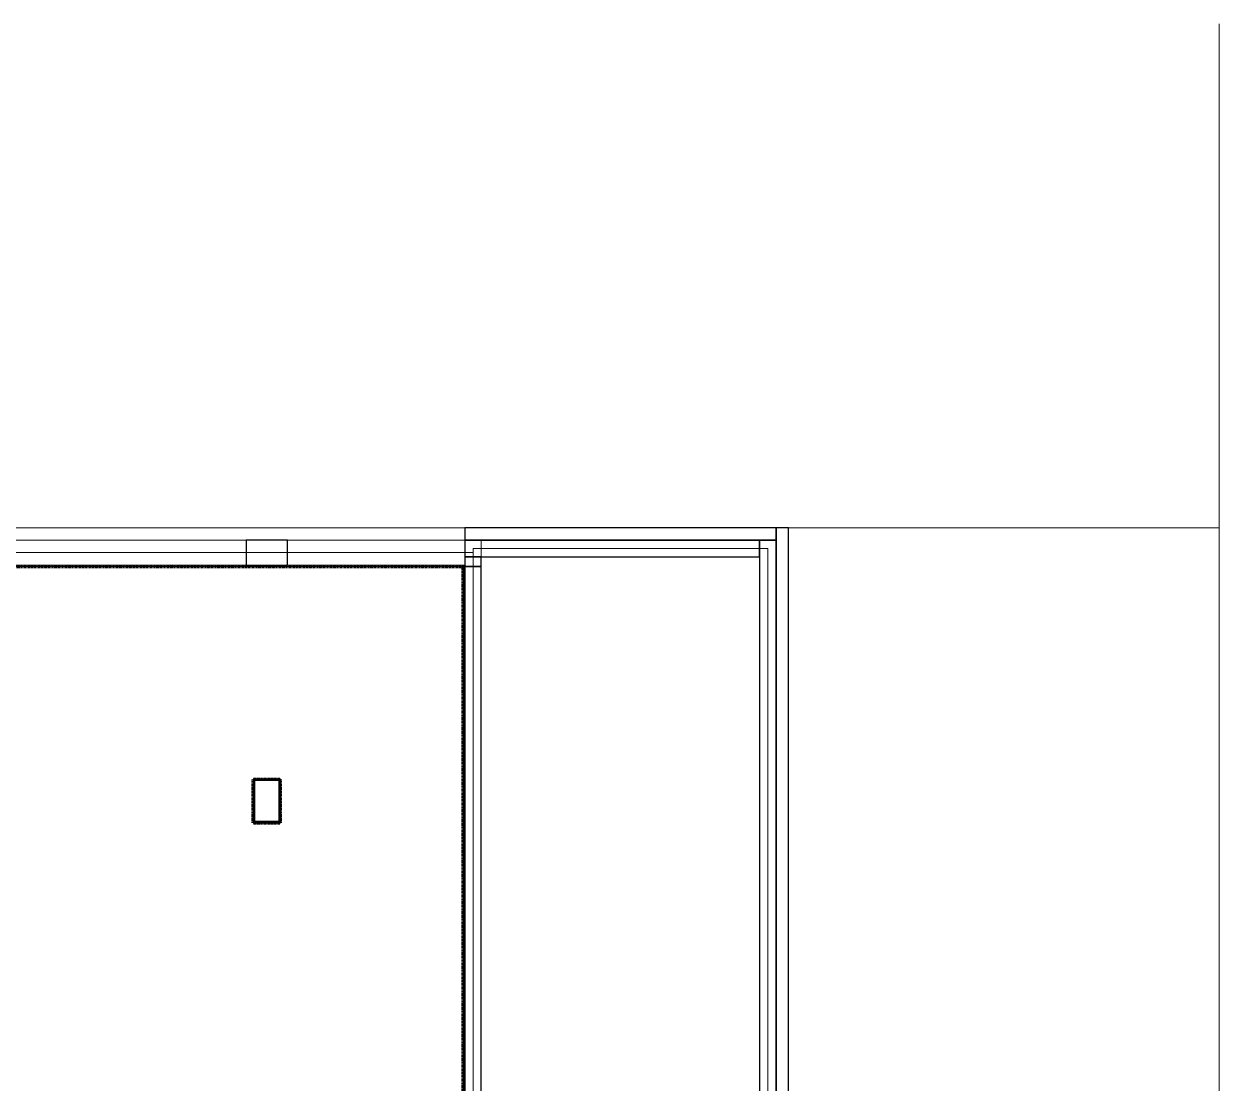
# Model space of a CAD drawing. Header units: millimetres. Extents: x -5300 to 98858, y -5196 to 93886.
# Drawn here: x 45566 to 60000, y 81092 to 93886 of the extents above; entities that cross this region are included whole.
import ezdxf

# ---------------------------------------------------------------- set-up
doc = ezdxf.new("R2010")
doc.units = ezdxf.units.MM
doc.linetypes.add('Штрих', pattern=[6.35, 3.175, -3.175])
doc.linetypes.add('Штрих_2_', pattern=[6.35, 3.175, -3.175])
for name, color, linetype, lineweight, true_color in [('_Разделитель помещений_', 4, 'Штрих', 70, 0x00ffff), ('Колонны', 7, 'Continuous', 18, 0x7f7f7f), ('Перекрытия', 7, 'Continuous', 18, 0x7f7f7f), ('Стены', 7, 'Continuous', 18, 0x7f7f7f), ('Стены разрез', 7, 'Continuous', 50, 0x7f7f7f)]:
    doc.layers.add(name, color=color, linetype=linetype, lineweight=lineweight, true_color=true_color)
doc.layers.add('Генплан', color=7, linetype='Continuous', lineweight=9)

# ---------------------------------------------------------------- blocks, each defined once
blk = doc.blocks.new('ПЕР-003 5804 - ПЕР-003 5804-240234-Подвал')
at = {"layer": 'Перекрытия', "color": 254, "true_color": 0xd4d4d4}
for p, q in [((51090, 87650), (38850, 87650)), ((38850, 87650), (51090, 87650)), ((51090, 80210), (51090, 87650)), ((51090, 87650), (51090, 80210)), ((51090, 87650), (51090, 87650))]:
    blk.add_line(p, q, dxfattribs=at)
blk = doc.blocks.new('СТ_ВОКОЛ-002 120412 - СТ_ВОКОЛ-002 2-244604-Подвал')
at = {"layer": 'Стены', "color": 254, "true_color": 0xd4d4d4}
blk.add_line((48350, 84250), (48650, 84250), dxfattribs=at)
blk = doc.blocks.new('СТ_ВОКОЛ-002 120412 - СТ_ВОКОЛ-002 120412-244601-Подвал')
at = {"layer": 'Стены', "color": 254, "true_color": 0xd4d4d4}
for p, q in [((48335, 84250), (48335, 84250)), ((48335, 84235), (48335, 84235)), ((48665, 84250), (48665, 84250)), ((48665, 84235), (48665, 84235))]:
    blk.add_line(p, q, dxfattribs=at)
at = {"layer": 'Стены разрез', "color": 254, "lineweight": 25, "true_color": 0xd4d4d4}
for p, q in [((48665, 84250), (48335, 84250)), ((48335, 84250), (48335, 84235)), ((48335, 84235), (48665, 84235)), ((48665, 84235), (48665, 84250))]:
    blk.add_line(p, q, dxfattribs=at)
blk.add_blockref('СТ_ВОКОЛ-002 120412 - СТ_ВОКОЛ-002 2-244604-Подвал', (0, 0))
blk = doc.blocks.new('СТ_ВОКОЛ-003 120520 - СТ_ВОКОЛ-003 2-244620-Подвал')
at = {"layer": 'Стены', "color": 254, "true_color": 0xd4d4d4}
blk.add_line((48650, 84250), (48650, 84750), dxfattribs=at)
blk = doc.blocks.new('СТ_ВОКОЛ-003 120520 - СТ_ВОКОЛ-003 120520-244617-Подвал')
at = {"layer": 'Стены', "color": 254, "true_color": 0xd4d4d4}
for p, q in [((48650, 84765), (48650, 84765)), ((48665, 84765), (48665, 84765)), ((48650, 84250), (48650, 84250)), ((48665, 84250), (48665, 84250))]:
    blk.add_line(p, q, dxfattribs=at)
at = {"layer": 'Стены разрез', "color": 254, "lineweight": 25, "true_color": 0xd4d4d4}
for p, q in [((48665, 84765), (48650, 84765)), ((48650, 84765), (48650, 84250)), ((48665, 84250), (48665, 84765)), ((48650, 84250), (48665, 84250))]:
    blk.add_line(p, q, dxfattribs=at)
blk.add_blockref('СТ_ВОКОЛ-003 120520 - СТ_ВОКОЛ-003 2-244620-Подвал', (0, 0))
blk = doc.blocks.new('СТ_ВОКОЛ-004 120633 - СТ_ВОКОЛ-004 2-244636-Подвал')
at = {"layer": 'Стены', "color": 254, "true_color": 0xd4d4d4}
blk.add_line((48650, 84750), (48350, 84750), dxfattribs=at)
blk = doc.blocks.new('СТ_ВОКОЛ-004 120633 - СТ_ВОКОЛ-004 120633-244633-Подвал')
at = {"layer": 'Стены', "color": 254, "true_color": 0xd4d4d4}
for p, q in [((48335, 84765), (48335, 84765)), ((48335, 84750), (48335, 84750)), ((48650, 84765), (48650, 84765)), ((48650, 84750), (48650, 84750))]:
    blk.add_line(p, q, dxfattribs=at)
at = {"layer": 'Стены разрез', "color": 254, "lineweight": 25, "true_color": 0xd4d4d4}
for p, q in [((48335, 84765), (48335, 84750)), ((48650, 84765), (48335, 84765)), ((48335, 84750), (48650, 84750)), ((48650, 84750), (48650, 84765))]:
    blk.add_line(p, q, dxfattribs=at)
blk.add_blockref('СТ_ВОКОЛ-004 120633 - СТ_ВОКОЛ-004 2-244636-Подвал', (0, 0))
blk = doc.blocks.new('СТ_ВОКОЛ-005 120746 - СТ_ВОКОЛ-005 2-244652-Подвал')
at = {"layer": 'Стены', "color": 254, "true_color": 0xd4d4d4}
blk.add_line((48350, 84750), (48350, 84250), dxfattribs=at)
blk = doc.blocks.new('СТ_ВОКОЛ-005 120746 - СТ_ВОКОЛ-005 120746-244649-Подвал')
at = {"layer": 'Стены', "color": 254, "true_color": 0xd4d4d4}
for p, q in [((48335, 84750), (48335, 84750)), ((48350, 84750), (48350, 84750)), ((48335, 84250), (48335, 84250)), ((48350, 84250), (48350, 84250))]:
    blk.add_line(p, q, dxfattribs=at)
at = {"layer": 'Стены разрез', "color": 254, "lineweight": 25, "true_color": 0xd4d4d4}
for p, q in [((48350, 84750), (48335, 84750)), ((48335, 84750), (48335, 84250)), ((48350, 84250), (48350, 84750)), ((48335, 84250), (48350, 84250))]:
    blk.add_line(p, q, dxfattribs=at)
blk.add_blockref('СТ_ВОКОЛ-005 120746 - СТ_ВОКОЛ-005 2-244652-Подвал', (0, 0))
blk = doc.blocks.new('СТН-03 129000 - СТН-03 2-245387-Подвал')
at = {"layer": 'Стены', "color": 254, "true_color": 0xd4d4d4}
blk.add_line((39000, 87500), (50990, 87500), dxfattribs=at)
blk = doc.blocks.new('СТН-03 129000 - СТН-03-245380-Подвал')
at = {"layer": 'Стены', "color": 254, "true_color": 0xd4d4d4}
for p, q in [((50890, 87800), (38850, 87800)), ((38850, 87800), (38850, 87800)), ((50890, 87800), (38850, 87800)), ((38850, 87800), (38850, 87650)), ((38850, 87800), (38850, 87650)), ((38850, 87800), (38850, 87800)), ((38850, 87800), (50890, 87800)), ((38850, 87650), (38850, 87800)), ((50890, 87800), (50890, 87800)), ((50890, 87650), (50890, 87800)), ((50890, 87650), (50890, 87800)), ((50890, 87800), (50890, 87800)), ((50890, 87800), (50890, 87650)), ((38850, 87650), (50890, 87650)), ((38850, 87650), (50890, 87650)), ((38850, 87650), (38850, 87650)), ((38850, 87650), (38850, 87650)), ((50890, 87650), (38850, 87650)), ((44750, 87650), (39350, 87650)), ((39350, 87650), (39350, 87650)), ((44750, 87650), (39350, 87650)), ((39350, 87650), (39350, 87650)), ((39350, 87650), (39350, 87350)), ((39350, 87650), (39350, 87350)), ((39350, 87350), (39350, 87650)), ((39350, 87650), (44750, 87650)), ((44750, 87650), (44750, 87650)), ((44750, 87350), (44750, 87650)), ((44750, 87350), (44750, 87650)), ((44750, 87650), (44750, 87650)), ((44750, 87650), (44750, 87350)), ((48250, 87650), (45250, 87650)), ((45250, 87650), (45250, 87650)), ((48250, 87650), (45250, 87650)), ((45250, 87650), (45250, 87650)), ((45250, 87650), (45250, 87350)), ((45250, 87650), (45250, 87350)), ((45250, 87350), (45250, 87650)), ((45250, 87650), (48250, 87650)), ((48250, 87650), (48250, 87650)), ((48250, 87350), (48250, 87650)), ((48250, 87350), (48250, 87650)), ((48250, 87650), (48250, 87650)), ((48250, 87650), (48250, 87350)), ((48750, 87650), (48750, 87650)), ((50890, 87650), (48750, 87650)), ((50890, 87650), (48750, 87650)), ((48750, 87650), (48750, 87650)), ((48750, 87650), (48750, 87350)), ((48750, 87650), (48750, 87350)), ((48750, 87350), (48750, 87650)), ((48750, 87650), (50890, 87650)), ((50890, 87650), (50890, 87650)), ((50890, 87650), (50890, 87650)), ((50890, 87650), (50890, 87650)), ((50890, 87650), (50890, 87650)), ((50890, 87350), (50890, 87650)), ((50890, 87350), (50890, 87650)), ((50890, 87650), (50890, 87350)), ((39170, 87350), (39170, 87350)), ((39890, 87350), (39170, 87350)), ((39890, 87350), (39170, 87350)), ((39170, 87350), (39170, 87330)), ((39170, 87350), (39170, 87350)), ((39170, 87350), (39170, 87330)), ((39170, 87330), (39170, 87350)), ((39170, 87350), (39890, 87350)), ((39170, 87330), (39170, 87330)), ((39890, 87330), (39170, 87330)), ((39170, 87330), (39890, 87330)), ((39170, 87330), (39170, 87330)), ((39170, 87330), (39890, 87330)), ((39350, 87350), (39350, 87350)), ((39350, 87350), (44750, 87350)), ((39350, 87350), (39350, 87350)), ((39350, 87350), (44750, 87350)), ((44750, 87350), (39350, 87350)), ((39890, 87350), (39890, 87350)), ((39890, 87350), (39890, 87350)), ((39890, 87330), (39890, 87350)), ((39890, 87330), (39890, 87350)), ((39890, 87350), (39890, 87330)), ((39890, 87330), (39890, 87330)), ((39890, 87330), (39890, 87330)), ((40110, 87350), (40110, 87350)), ((44730, 87350), (40110, 87350)), ((44730, 87350), (40110, 87350)), ((40110, 87350), (40110, 87330)), ((40110, 87350), (40110, 87350)), ((40110, 87350), (40110, 87330)), ((40110, 87330), (40110, 87350)), ((40110, 87350), (44730, 87350)), ((40110, 87330), (40110, 87330)), ((44730, 87330), (40110, 87330)), ((40110, 87330), (44730, 87330)), ((40110, 87330), (40110, 87330)), ((40110, 87330), (44730, 87330)), ((44730, 87350), (44730, 87350)), ((44730, 87350), (44730, 87350)), ((44730, 87330), (44730, 87350)), ((44730, 87330), (44730, 87350)), ((44730, 87350), (44730, 87330)), ((44730, 87330), (44730, 87330)), ((44730, 87330), (44730, 87330)), ((44750, 87350), (44750, 87350)), ((44750, 87350), (44750, 87350)), ((44850, 87350), (44850, 87350)), ((50890, 87350), (44850, 87350)), ((50890, 87350), (44850, 87350)), ((44850, 87350), (44850, 87330)), ((44850, 87350), (44850, 87350)), ((44850, 87350), (44850, 87330)), ((44850, 87330), (44850, 87350)), ((44850, 87350), (50890, 87350)), ((44850, 87330), (44850, 87330)), ((50890, 87330), (44850, 87330)), ((50890, 87330), (44850, 87330)), ((44850, 87330), (44850, 87330)), ((50890, 87330), (44850, 87330)), ((45250, 87350), (45250, 87350)), ((45250, 87350), (48250, 87350)), ((45250, 87350), (45250, 87350)), ((45250, 87350), (48250, 87350)), ((48250, 87350), (45250, 87350)), ((48250, 87350), (48250, 87350)), ((48250, 87350), (48250, 87350)), ((48750, 87350), (48750, 87350)), ((50890, 87350), (48750, 87350)), ((48750, 87350), (48750, 87350)), ((48750, 87350), (50890, 87350)), ((48750, 87350), (50890, 87350)), ((50890, 87350), (50890, 87350)), ((50890, 87350), (50890, 87350)), ((50890, 87350), (50890, 87350)), ((50890, 87330), (50890, 87350)), ((50890, 87350), (50890, 87350)), ((50890, 87330), (50890, 87350)), ((50890, 87350), (50890, 87330)), ((50890, 87330), (50890, 87330)), ((50890, 87330), (50890, 87330))]:
    blk.add_line(p, q, dxfattribs=at)
blk = doc.blocks.new('СТН-03 129000 - СТН-03 129000-245384-Подвал')
for name in ['СТН-03 129000 - СТН-03-245380-Подвал', 'СТН-03 129000 - СТН-03 2-245387-Подвал']:
    blk.add_blockref(name, (0, 0))
blk = doc.blocks.new('СТН_ЛК-01 129174 - СТН_ЛК-01 2-245396-Подвал')
at = {"layer": 'Стены', "color": 254, "true_color": 0xd4d4d4}
blk.add_line((54550, 87550), (54550, 80110), dxfattribs=at)
blk = doc.blocks.new('СТН_ЛК-01 129174 - СТН_ЛК-01 129174-245393-Подвал')
at = {"layer": 'Стены', "color": 254, "true_color": 0xd4d4d4}
for p, q in [((54650, 87800), (54650, 87800)), ((54800, 87800), (54800, 87800)), ((54450, 87650), (54450, 87650)), ((54650, 87650), (54650, 87650)), ((54450, 80010), (54450, 80010)), ((54650, 80010), (54650, 80010)), ((54650, 80010), (54650, 80010)), ((54800, 80010), (54800, 80010))]:
    blk.add_line(p, q, dxfattribs=at)
at = {"layer": 'Стены разрез', "color": 254, "lineweight": 25, "true_color": 0xd4d4d4}
for p, q in [((54800, 87800), (54650, 87800)), ((54650, 87800), (54650, 80010)), ((54800, 80010), (54800, 87800)), ((54650, 87650), (54450, 87650)), ((54450, 87650), (54450, 80010)), ((54650, 80010), (54650, 87650)), ((54450, 80010), (54650, 80010)), ((54650, 80010), (54800, 80010))]:
    blk.add_line(p, q, dxfattribs=at)
blk.add_blockref('СТН_ЛК-01 129174 - СТН_ЛК-01 2-245396-Подвал', (0, 0))
blk = doc.blocks.new('СТВ_ЛК-02 129359 - СТВ_ЛК-02 2-245419-Подвал')
at = {"layer": 'Стены', "color": 254, "true_color": 0xd4d4d4}
blk.add_line((50990, 80110), (50990, 87330), dxfattribs=at)
blk = doc.blocks.new('СТВ_ЛК-02 129359 - СТВ_ЛК-02 129359-245416-Подвал')
at = {"layer": 'Стены', "color": 254, "true_color": 0xd4d4d4}
for p, q in [((50870, 87330), (50870, 87330)), ((50890, 87330), (50890, 87330)), ((50890, 87330), (50890, 87330)), ((51090, 87330), (51090, 87330)), ((50870, 79990), (50870, 79990)), ((50890, 80010), (50890, 80010)), ((50890, 79990), (50890, 79990)), ((51090, 80010), (51090, 80010))]:
    blk.add_line(p, q, dxfattribs=at)
at = {"layer": 'Стены разрез', "color": 254, "lineweight": 25, "true_color": 0xd4d4d4}
for p, q in [((50890, 87330), (50870, 87330)), ((50870, 87330), (50870, 79990)), ((50890, 87330), (50890, 80010)), ((51090, 87330), (50890, 87330)), ((50890, 79990), (50890, 87330)), ((51090, 80010), (51090, 87330)), ((50870, 79990), (50890, 79990)), ((50890, 80010), (51090, 80010))]:
    blk.add_line(p, q, dxfattribs=at)
blk.add_blockref('СТВ_ЛК-02 129359 - СТВ_ЛК-02 2-245419-Подвал', (0, 0))
blk = doc.blocks.new('СТВ_ЛК-03 129524 - СТВ_ЛК-03 2-245444-Подвал')
at = {"layer": 'Стены', "color": 254, "true_color": 0xd4d4d4}
blk.add_line((50990, 87550), (54550, 87550), dxfattribs=at)
blk = doc.blocks.new('СТВ_ЛК-03 129524 - СТВ_ЛК-03 129524-245441-Подвал')
at = {"layer": 'Стены', "color": 254, "true_color": 0xd4d4d4}
for p, q in [((50890, 87800), (50890, 87800)), ((54650, 87800), (54650, 87800)), ((50890, 87650), (50890, 87650)), ((50890, 87650), (50890, 87650)), ((54450, 87650), (54450, 87650)), ((54650, 87650), (54650, 87650)), ((50890, 87450), (50890, 87450)), ((54450, 87450), (54450, 87450))]:
    blk.add_line(p, q, dxfattribs=at)
at = {"layer": 'Стены разрез', "color": 254, "lineweight": 25, "true_color": 0xd4d4d4}
for p, q in [((54650, 87800), (50890, 87800)), ((50890, 87800), (50890, 87650)), ((54650, 87650), (54650, 87800)), ((54450, 87650), (50890, 87650)), ((50890, 87650), (50890, 87450)), ((50890, 87650), (54650, 87650)), ((54450, 87450), (54450, 87650)), ((50890, 87450), (54450, 87450))]:
    blk.add_line(p, q, dxfattribs=at)
blk.add_blockref('СТВ_ЛК-03 129524 - СТВ_ЛК-03 2-245444-Подвал', (0, 0))
blk = doc.blocks.new('СТВ_ЛК-02 129925 - СТВ_ЛК-02 2-245506-Подвал')
at = {"layer": 'Стены', "color": 254, "true_color": 0xd4d4d4}
blk.add_line((50990, 87330), (50990, 87550), dxfattribs=at)
blk = doc.blocks.new('СТВ_ЛК-02 129925 - СТВ_ЛК-02 129925-245503-Подвал')
at = {"layer": 'Стены', "color": 254, "true_color": 0xd4d4d4}
for p, q in [((50890, 87450), (50890, 87450)), ((50890, 87330), (50890, 87330)), ((51090, 87450), (51090, 87450)), ((51090, 87330), (51090, 87330))]:
    blk.add_line(p, q, dxfattribs=at)
at = {"layer": 'Стены разрез', "color": 254, "lineweight": 25, "true_color": 0xd4d4d4}
for p, q in [((50890, 87450), (50890, 87330)), ((51090, 87450), (50890, 87450)), ((50890, 87330), (51090, 87330)), ((51090, 87330), (51090, 87450))]:
    blk.add_line(p, q, dxfattribs=at)
blk.add_blockref('СТВ_ЛК-02 129925 - СТВ_ЛК-02 2-245506-Подвал', (0, 0))
blk = doc.blocks.new('Местность - Местность-379060-Подвал')
at = {"layer": 'Генплан', "color": 253, "true_color": 0xaaaaaa}
for p, q in [((60000, 87800), (60000, 93886)), ((60000, 87800), (60000, 93886)), ((60000, 93886), (60000, 87800)), ((38700, 87800), (54800, 87800)), ((38700, 87800), (54800, 87800)), ((54800, 87800), (38700, 87800)), ((54800, 87800), (54800, 87800)), ((54800, 87800), (54800, 87800)), ((54800, 87800), (60000, 87800)), ((54800, 87800), (60000, 87800)), ((60000, 87800), (54800, 87800)), ((54800, 84500), (54800, 87800)), ((54800, 87800), (60000, 87800)), ((54800, 87800), (54800, 87800)), ((54800, 87800), (54800, 84500)), ((54800, 87800), (54800, 84500)), ((60000, 87800), (54800, 87800)), ((54800, 87800), (54800, 87800)), ((60000, 87800), (54800, 87800)), ((60000, 87800), (60000, 87800)), ((60000, 87800), (60000, 87800)), ((60000, 87800), (60000, 84500)), ((60000, 87800), (60000, 87800)), ((60000, 84500), (60000, 87800)), ((60000, 87800), (60000, 87800)), ((60000, 84500), (60000, 87800)), ((54800, 77501), (54800, 84500)), ((54800, 84500), (54800, 84500)), ((54800, 84500), (54800, 77501)), ((54800, 84500), (54800, 77501)), ((54800, 84500), (54800, 84500)), ((60000, 84500), (60000, 77501)), ((60000, 84500), (60000, 84500)), ((60000, 77501), (60000, 84500)), ((60000, 84500), (60000, 84500)), ((60000, 77501), (60000, 84500))]:
    blk.add_line(p, q, dxfattribs=at)
blk = doc.blocks.new('Местность - Местность-379064-Подвал')
blk.add_blockref('Местность - Местность-379060-Подвал', (0, 0))
blk = doc.blocks.new('КОЛ-002 300х500 300 x 500 120298 - КОЛ-002 300х500 300 x 500 120298-385403-Подвал')
at = {"layer": 'Колонны', "color": 254, "lineweight": 25, "true_color": 0xd4d4d4}
for p, q in [((150, 250), (-150, 250)), ((-150, 250), (-150, -250)), ((150, -250), (150, 250)), ((-150, -250), (150, -250))]:
    blk.add_line(p, q, dxfattribs=at)
at = {"layer": 'Колонны', "color": 254, "true_color": 0xd4d4d4}
for p, q in [((-150, 250), (-150, 250)), ((150, 250), (150, 250)), ((-150, -250), (-150, -250)), ((150, -250), (150, -250))]:
    blk.add_line(p, q, dxfattribs=at)
blk = doc.blocks.new('Железобетон - Колонны 500 x 300 111934 - Железобетон - Колонны 500 x 300 111934-385216-Подвал')
at = {"layer": 'Колонны', "color": 254, "lineweight": 25, "true_color": 0xd4d4d4}
for p, q in [((250, 150), (-250, 150)), ((-250, 150), (-250, -150)), ((250, -150), (250, 150)), ((-250, -150), (250, -150))]:
    blk.add_line(p, q, dxfattribs=at)
at = {"layer": 'Колонны', "color": 254, "true_color": 0xd4d4d4}
for p, q in [((-250, 150), (-250, 150)), ((250, 150), (250, 150)), ((-250, -150), (-250, -150)), ((250, -150), (250, -150))]:
    blk.add_line(p, q, dxfattribs=at)

msp = doc.modelspace()

# ---------------------------------------------------------------- linework, layer by layer
at = {"layer": '_Разделитель помещений_', "color": 131, "linetype": 'Штрих_2_', "true_color": 0xaaffff}
for p, q in [((44865, 87330), (50870, 87330)), ((50870, 79990), (50870, 87330)), ((48335, 84765), (48665, 84765)), ((48335, 84235), (48335, 84765)), ((48665, 84235), (48665, 84765)), ((48335, 84235), (48665, 84235))]:
    msp.add_line(p, q, dxfattribs=at)
at = {"layer": 'Перекрытия', "color": 254, "true_color": 0xd4d4d4}
for p, q in [((38850, 87650), (51090, 87650)), ((51090, 87650), (38850, 87650)), ((51090, 87650), (51090, 80210)), ((51090, 80210), (51090, 87650))]:
    msp.add_line(p, q, dxfattribs=at)

# ---------------------------------------------------------------- block references
at = {"layer": 'Генплан', "color": 253, "true_color": 0xaaaaaa}
msp.add_blockref('Местность - Местность-379064-Подвал', (0, 0), dxfattribs=at)
at = {"layer": 'Колонны', "color": 254, "true_color": 0xd4d4d4}
for name, p in [('Железобетон - Колонны 500 x 300 111934 - Железобетон - Колонны 500 x 300 111934-385216-Подвал', (48500, 87500)), ('КОЛ-002 300х500 300 x 500 120298 - КОЛ-002 300х500 300 x 500 120298-385403-Подвал', (48500, 84500))]:
    msp.add_blockref(name, p, dxfattribs=at)
at = {"layer": 'Перекрытия', "color": 254, "true_color": 0xd4d4d4}
msp.add_blockref('ПЕР-003 5804 - ПЕР-003 5804-240234-Подвал', (0, 0), dxfattribs=at)
at = {"layer": 'Стены', "color": 254, "true_color": 0xd4d4d4}
for name in ['СТН-03 129000 - СТН-03 129000-245384-Подвал', 'СТВ_ЛК-03 129524 - СТВ_ЛК-03 129524-245441-Подвал', 'СТН_ЛК-01 129174 - СТН_ЛК-01 129174-245393-Подвал', 'СТВ_ЛК-02 129925 - СТВ_ЛК-02 129925-245503-Подвал', 'СТВ_ЛК-02 129359 - СТВ_ЛК-02 129359-245416-Подвал', 'СТ_ВОКОЛ-004 120633 - СТ_ВОКОЛ-004 120633-244633-Подвал', 'СТ_ВОКОЛ-005 120746 - СТ_ВОКОЛ-005 120746-244649-Подвал', 'СТ_ВОКОЛ-003 120520 - СТ_ВОКОЛ-003 120520-244617-Подвал', 'СТ_ВОКОЛ-002 120412 - СТ_ВОКОЛ-002 120412-244601-Подвал']:
    msp.add_blockref(name, (0, 0), dxfattribs=at)

doc.saveas('drawing.dxf')
